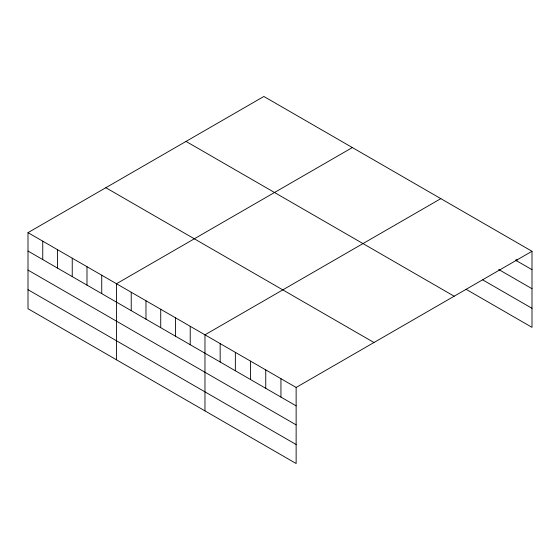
<?xml version="1.0" encoding="UTF-8"?>
<svg xmlns="http://www.w3.org/2000/svg" width="560" height="560" viewBox="0 0 560 560"><rect width="100%" height="100%" fill="white"/><g stroke="black" fill="none" stroke-linecap="round" stroke-linejoin="round"><path stroke-width="0.84" d="M28 232.652L296.135 387.457L296.135 463.526L28 308.721L28 232.652L263.865 96.474L532 251.279L532 327.348L466.158 289.338M352.352 147.56L116.487 283.738L116.487 359.807M440.832 198.646L204.967 334.817L204.967 410.893M296.135 387.457L532 251.279M515.361 260.071L532 269.682M498.715 269.493L532 288.715M482.797 279.916L532 308.322M186.032 141.414L454.167 296.219M105.833 187.712L373.968 342.517M28 251.055L296.135 405.86M28 270.081L296.135 424.886M28 289.688L296.135 444.493M516.803 259.238L516.803 260.911M280.938 378.679L280.938 397.082M265.748 369.908L265.748 388.311M250.551 361.137L250.551 379.54M235.354 352.366L235.354 370.769M220.164 343.595L220.164 361.998M190.218 326.305L190.218 344.708M175.476 317.793L175.476 336.196M160.727 309.281L160.727 327.677M145.978 300.762L145.978 319.165M131.229 292.25L131.229 310.653M101.738 275.219L101.738 293.622M86.989 266.707L86.989 285.11M72.24 258.195L72.24 276.591M57.498 249.676L57.498 268.079M42.749 241.164L42.749 259.567"/></g></svg>
